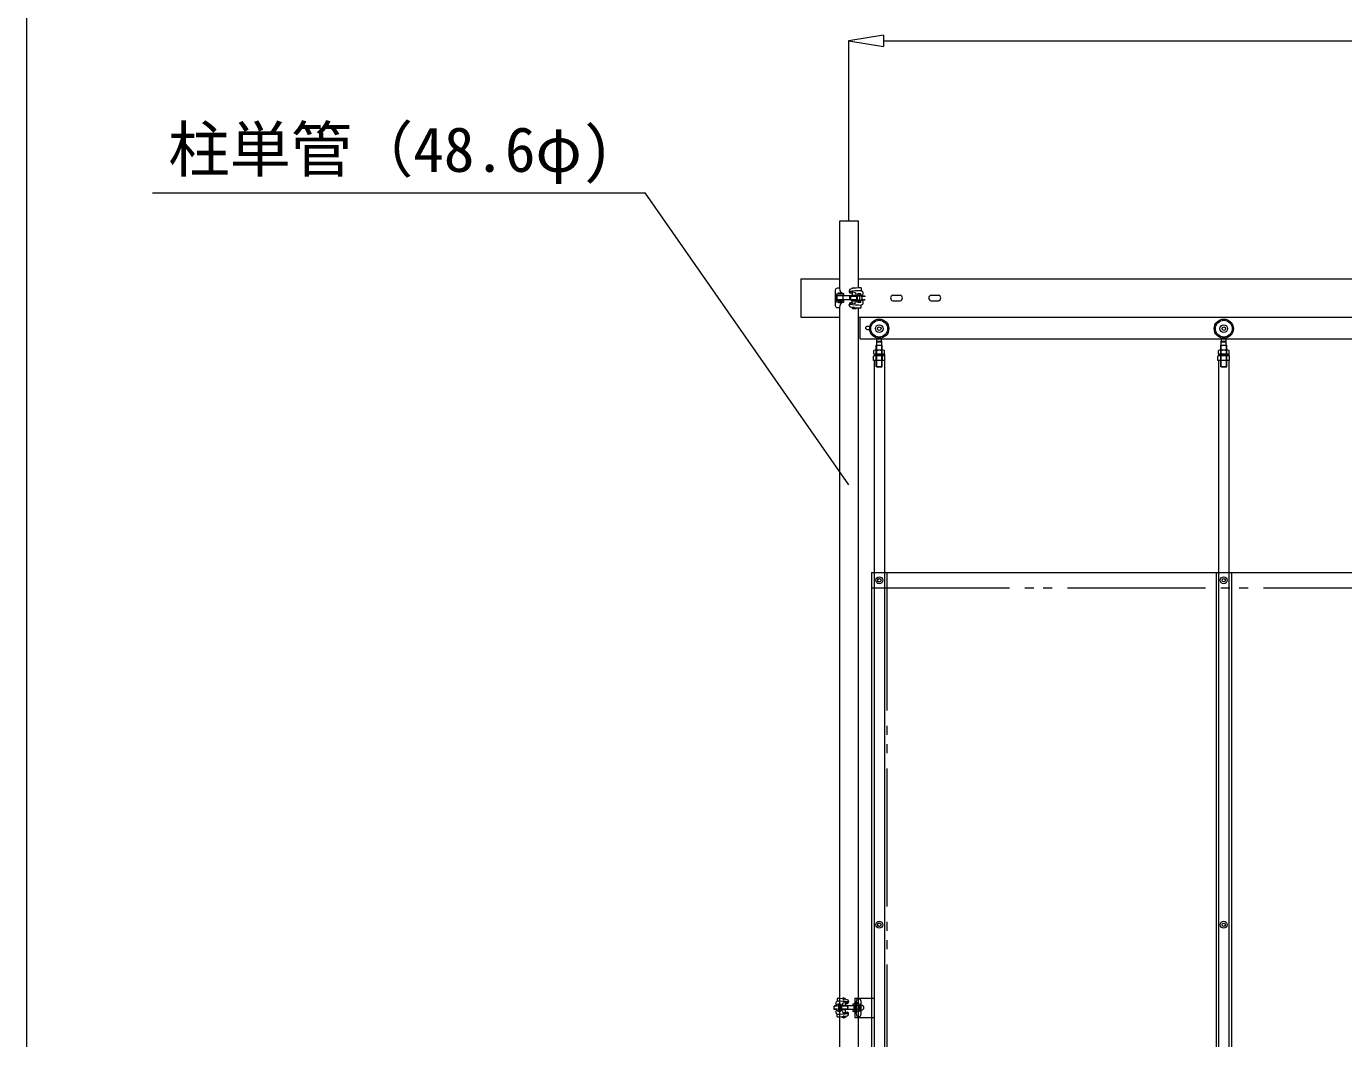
# Model space of a CAD drawing. Units: millimetres, scale not verified. Extents: x -9305 to 9305, y -6415 to 6415.
# Drawn here: x -9305 to -5863, y -870 to 1774 of the extents above; entities that cross this region are included whole.
import ezdxf
from ezdxf.enums import TextEntityAlignment as Align

# ---------------------------------------------------------------- set-up
doc = ezdxf.new("R2010")
doc.units = ezdxf.units.MM
doc.header["$LTSCALE"] = 40
doc.linetypes.add('DOUBLE_CHAIN2', pattern=[12.8, 9, -1, 0.6, -0.6, 0.6, -1])
for name, color, linetype, lineweight in [('0-4_CLGS-54', 134, 'Continuous', 18), ('0-7_TEXT', 134, 'Continuous', 18), ('0-9_図面枠', 134, 'Continuous', 18), ('0-A_寸法', 134, 'Continuous', 18)]:
    doc.layers.add(name, color=color, linetype=linetype, lineweight=lineweight)
doc.styles.add('ＭＳ ゴシック', font='')
doc.styles.get('ＭＳ ゴシック').set_extended_font_data('MS Gothic')

msp = doc.modelspace()

# ---------------------------------------------------------------- linework, layer by layer
at = {"layer": '0-4_CLGS-54'}
for p, q in [((-7179.84, 1090.39), (-7179.84, 1266.23)), ((-7179.84, 1266.23), (-7131.24, 1266.23)), ((-7131.24, 1266.23), (-7131.24, 1091.28)), ((-7281.54, 1115.09), (-7281.54, 1015.09)), ((-7281.54, 1115.09), (-7179.84, 1115.09)), ((-7131.24, 1115.09), (-1829.86, 1115.09)), ((-7191.3, 1084.89), (-7191.3, 1045.29)), ((-7187.78, 1059.58), (-7187.78, 1070.59)), ((-7169.3, 1076.09), (-7186.92, 1075.2)), ((-7169.13, 1072.57), (-7186.74, 1071.69)), ((-7186.14, 1059.58), (-7186.14, 1070.59)), ((-7135.8, 1070.59), (-7186.14, 1070.59)), ((-7180.3, 1090.39), (-7185.8, 1090.39)), ((-7181.96, 1075.89), (-7181.96, 1075.45)), ((-7181.96, 1070.59), (-7181.96, 1071.93)), ((-7175.36, 1070.59), (-7175.36, 1072.26)), ((-7169.13, 1072.57), (-7169.3, 1076.09)), ((-7155.22, 1083.79), (-7155.22, 1081.93)), ((-7153.98, 1069.49), (-7135.96, 1069.49)), ((-7153.05, 1070.58), (-7153.93, 1069.48)), ((-7149.12, 1080.51), (-7153.4, 1081.27)), ((-7147.3, 1076.84), (-7151.58, 1077.6)), ((-7141.93, 1079.25), (-7149.12, 1080.51)), ((-7147.3, 1078.35), (-7147.3, 1071.69)), ((-7147.3, 1071.69), (-7136.47, 1071.69)), ((-7146.02, 1072.44), (-7127.06, 1072.44)), ((-7136.47, 1071.69), (-7136.48, 1072.78)), ((-7134.52, 1070.59), (-7127.84, 1070.61)), ((-7124.84, 1076.08), (-7132.91, 1076.1)), ((-7124.84, 1076.08), (-7123.5, 1074.2)), ((-7124.3, 1069.49), (-7115.28, 1069.49)), ((-7123.44, 1070.59), (-7114.22, 1070.59)), ((-7123.32, 1091.21), (-7123.32, 1083.95)), ((-7114.22, 1070.59), (-7113.16, 1069.1)), ((-7041.02, 1072.44), (-7022.06, 1072.44)), ((-6941.02, 1072.44), (-6922.06, 1072.44)), ((-7186.92, 1054.97), (-7169.3, 1054.09)), ((-7186.74, 1058.48), (-7169.13, 1057.6)), ((-7135.72, 1059.58), (-7186.14, 1059.58)), ((-7185.8, 1039.79), (-7180.3, 1039.79)), ((-7181.96, 1058.24), (-7181.96, 1059.59)), ((-7181.96, 1054.28), (-7181.96, 1054.72)), ((-7179.84, -3383.34), (-7179.84, 1039.79)), ((-7175.36, 1057.91), (-7175.36, 1059.59)), ((-7175.36, 1054.28), (-7175.36, 1054.39)), ((-7169.3, 1054.09), (-7169.13, 1057.6)), ((-7155.22, 1046.39), (-7155.22, 1048.24)), ((-7153.05, 1059.58), (-7153.93, 1060.69)), ((-7153.93, 1060.69), (-7135.91, 1060.69)), ((-7149.12, 1049.66), (-7153.4, 1048.91)), ((-7147.3, 1053.33), (-7151.58, 1052.58)), ((-7141.93, 1050.92), (-7149.12, 1049.66)), ((-7147.3, 1051.82), (-7147.3, 1058.49)), ((-7147.3, 1058.49), (-7136.47, 1058.49)), ((-7146.02, 1057.74), (-7127.06, 1057.74)), ((-7136.47, 1058.49), (-7136.48, 1057.39)), ((-7136.3, 1037.86), (-7136.3, 1039.22)), ((-7134.57, 1059.62), (-7127.84, 1059.61)), ((-7132.91, 1054.1), (-7124.84, 1054.1)), ((-7131.24, 1038.9), (-7131.24, -3383.34)), ((-7124.83, 1054.08), (-7123.5, 1055.98)), ((-7124.3, 1060.69), (-7115.28, 1060.69)), ((-7123.44, 1059.59), (-7114.22, 1059.59)), ((-7123.32, 1038.96), (-7123.32, 1046.23)), ((-7114.22, 1059.59), (-7113.16, 1061.07)), ((-7041.02, 1057.74), (-7022.06, 1057.74)), ((-6941.02, 1057.74), (-6922.06, 1057.74)), ((-7281.54, 1015.09), (-7179.84, 1015.09)), ((-7131.24, 1015.09), (-1829.86, 1015.09)), ((-7126.54, 958.09), (-7126.54, 1015.09)), ((-7126.54, 958.09), (-1836.56, 958.09)), ((-7084.48, 885.84), (-7084.48, 941.69)), ((-7084.48, 941.69), (-7068.6, 941.69)), ((-7083.23, 884.69), (-7083.23, 941.69)), ((-7083.04, 951.69), (-7069.85, 951.69)), ((-7083.04, 941.69), (-7083.04, 951.69)), ((-7083.04, 950.53), (-7070.04, 950.53)), ((-7082.54, 951.69), (-7082.54, 960.42)), ((-7070.54, 951.69), (-7070.54, 960.42)), ((-7070.04, 941.69), (-7070.04, 951.69)), ((-7069.85, 884.69), (-7069.85, 941.69)), ((-7068.6, 885.84), (-7068.6, 941.69)), ((-6184.38, 885.84), (-6184.38, 941.69)), ((-6184.38, 941.69), (-6168.5, 941.69)), ((-6183.13, 884.69), (-6183.13, 941.69)), ((-6182.94, 951.69), (-6169.75, 951.69)), ((-6182.94, 941.69), (-6182.94, 951.69)), ((-6182.94, 950.53), (-6169.94, 950.53)), ((-6182.44, 951.69), (-6182.44, 960.42)), ((-6170.44, 951.69), (-6170.44, 960.42)), ((-6169.94, 941.69), (-6169.94, 951.69)), ((-6169.75, 884.69), (-6169.75, 941.69)), ((-6168.5, 885.84), (-6168.5, 941.69)), ((-7089.2, 914.35), (-7091.7, 912.9)), ((-7091.7, 901.35), (-7091.7, 912.9)), ((-7061.7, 901.35), (-7091.7, 901.35)), ((-7090.56, 919.35), (-7090.56, 927.3)), ((-7090.2, 918.35), (-7063.2, 918.35)), ((-7090.2, 918.35), (-7090.2, 914.35)), ((-7090.2, 914.35), (-7063.2, 914.35)), ((-7090.14, 901.35), (-7090.14, -3322.61)), ((-7066.29, 928.3), (-7087.39, 928.3)), ((-7066.29, 918.35), (-7087.39, 918.35)), ((-7083.04, 926.69), (-7084.48, 926.69)), ((-7084.2, 912.9), (-7084.2, 901.35)), ((-7083.63, 919.35), (-7083.63, 927.3)), ((-7076.7, 918.35), (-7082.8, 914.45)), ((-7071.7, 918.35), (-7077.8, 914.45)), ((-7070.04, 926.69), (-7068.6, 926.69)), ((-7069.77, 919.35), (-7069.77, 927.3)), ((-7069.19, 912.9), (-7069.19, 901.35)), ((-7061.7, 912.9), (-7064.2, 914.35)), ((-7063.2, 918.35), (-7063.2, 914.35)), ((-7062.94, 901.35), (-7062.94, -3322.61)), ((-7062.84, 919.35), (-7062.84, 927.3)), ((-7061.7, 901.35), (-7061.7, 912.9)), ((-6189.1, 914.35), (-6191.6, 912.9)), ((-6191.6, 901.35), (-6191.6, 912.9)), ((-6161.6, 901.35), (-6191.6, 901.35)), ((-6190.46, 919.35), (-6190.46, 927.3)), ((-6190.1, 918.35), (-6163.1, 918.35)), ((-6190.1, 918.35), (-6190.1, 914.35)), ((-6190.1, 914.35), (-6163.1, 914.35)), ((-6190.04, 901.35), (-6190.04, -3322.61)), ((-6166.19, 928.3), (-6187.29, 928.3)), ((-6166.19, 918.35), (-6187.29, 918.35)), ((-6182.94, 926.69), (-6184.38, 926.69)), ((-6184.1, 912.9), (-6184.1, 901.35)), ((-6183.53, 919.35), (-6183.53, 927.3)), ((-6176.6, 918.35), (-6182.7, 914.45)), ((-6171.6, 918.35), (-6177.7, 914.45)), ((-6169.94, 926.69), (-6168.5, 926.69)), ((-6169.67, 919.35), (-6169.67, 927.3)), ((-6169.09, 912.9), (-6169.09, 901.35)), ((-6161.6, 912.9), (-6164.1, 914.35)), ((-6163.1, 918.35), (-6163.1, 914.35)), ((-6162.84, 901.35), (-6162.84, -3322.61)), ((-6162.74, 919.35), (-6162.74, 927.3)), ((-6161.6, 901.35), (-6161.6, 912.9)), ((-7083.23, 884.69), (-7069.85, 884.69)), ((-7069.85, 884.69), (-7068.6, 885.84)), ((-6183.13, 884.69), (-6169.75, 884.69)), ((-6169.75, 884.69), (-6168.5, 885.84)), ((-7096.54, 347.39), (-4486.44, 347.39)), ((-7096.54, 347.39), (-7096.54, -3292.61)), ((-6196.54, 347.39), (-6196.54, -3292.61)), ((-6156.54, 347.39), (-6156.54, -3292.61)), ((-7195.3, -785.59), (-7195.3, -792.9)), ((-7185.96, -784.24), (-7194.34, -784.24)), ((-7185.18, -785.24), (-7193.38, -785.24)), ((-7186.06, -765.5), (-7186.06, -772.1)), ((-7184.69, -779.26), (-7185.9, -780.96)), ((-7184.69, -779.26), (-7177.35, -779.24)), ((-7175.89, -784.24), (-7181.96, -784.22)), ((-7128.96, -784.24), (-7174.73, -784.24)), ((-7158.2, -785.24), (-7174.58, -785.24)), ((-7174.12, -783.24), (-7174.11, -782.25)), ((-7164.26, -783.24), (-7174.12, -783.24)), ((-7169.26, -769.36), (-7169.26, -762.24)), ((-7169.15, -776.37), (-7162.61, -775.22)), ((-7164.26, -777.19), (-7164.26, -783.24)), ((-7164.26, -778.56), (-7160.38, -777.87)), ((-7162.61, -775.22), (-7158.72, -774.54)), ((-7159.04, -784.24), (-7158.25, -785.25)), ((-7157.07, -772.24), (-7157.07, -773.93)), ((-7144.42, -782.44), (-7144.26, -779.24)), ((-7144.42, -782.44), (-7128.42, -783.24)), ((-7144.26, -779.24), (-7128.26, -780.04)), ((-7140.14, -764.61), (-7090.14, -764.61)), ((-7140.14, -764.61), (-7140.14, -814.61)), ((-7138.76, -784.24), (-7138.76, -782.72)), ((-7135.76, -803.07), (-7135.76, -773.92)), ((-7134.26, -766.24), (-7129.26, -766.24)), ((-7132.76, -779.42), (-7132.76, -779.82)), ((-7132.76, -784.24), (-7132.76, -783.02)), ((-7128.96, -794.25), (-7128.96, -784.24)), ((-7127.46, -794.25), (-7127.46, -784.24)), ((-7124.26, -771.24), (-7124.26, -807.24)), ((-7194.34, -794.24), (-7195.3, -792.9)), ((-7185.96, -794.24), (-7194.34, -794.24)), ((-7185.18, -793.24), (-7193.38, -793.24)), ((-7186.06, -813), (-7186.06, -806.39)), ((-7184.7, -799.25), (-7185.91, -797.52)), ((-7177.35, -799.24), (-7184.69, -799.24)), ((-7175.84, -794.21), (-7181.96, -794.22)), ((-7128.96, -794.25), (-7174.8, -794.25)), ((-7158.25, -793.24), (-7174.63, -793.24)), ((-7174.26, -814), (-7174.26, -812.76)), ((-7174.12, -795.24), (-7174.11, -796.24)), ((-7164.26, -795.24), (-7174.12, -795.24)), ((-7169.26, -817.74), (-7169.26, -809.24)), ((-7169.15, -802.12), (-7162.61, -803.27)), ((-7164.26, -801.3), (-7164.26, -795.24)), ((-7164.26, -799.93), (-7160.38, -800.62)), ((-7162.61, -803.27), (-7158.72, -803.95)), ((-7159.04, -794.25), (-7158.25, -793.24)), ((-7157.07, -806.24), (-7157.07, -804.56)), ((-7128.42, -795.25), (-7144.42, -796.05)), ((-7144.26, -799.24), (-7144.42, -796.05)), ((-7128.26, -798.44), (-7144.26, -799.24)), ((-7140.14, -814.61), (-7090.14, -814.61)), ((-7138.76, -795.76), (-7138.76, -794.24)), ((-7138.76, -799.07), (-7138.76, -798.97)), ((-7129.26, -812.24), (-7134.26, -812.24)), ((-7132.76, -795.46), (-7132.76, -794.24)), ((-7132.76, -799.07), (-7132.76, -798.67))]:
    msp.add_line(p, q, dxfattribs=at)
at = {"layer": '0-4_CLGS-54', "linetype": 'DOUBLE_CHAIN2'}
for p, q in [((-7056.54, 347.39), (-7056.54, -3292.61)), ((-6196.54, 347.39), (-6196.54, -3292.61)), ((-6156.54, 347.39), (-6156.54, -3292.61)), ((-7096.54, 307.39), (-4486.44, 307.39))]:
    msp.add_line(p, q, dxfattribs=at)
at = {"layer": '0-4_CLGS-54'}
for points in [[(-7173.16, 1077.82), (-7173.16, 1076.72), (-7173.98, 1075.89), (-7183.33, 1075.89), (-7184.16, 1076.72), (-7184.16, 1077.82), (-7183.33, 1078.64), (-7173.98, 1078.64)], [(-7173.16, 1054), (-7173.16, 1054.28), (-7184.16, 1054.28), (-7184.16, 1054), (-7183.33, 1053.18), (-7173.98, 1053.18)], [(-7140.76, -777.67), (-7140.76, -778.67), (-7140.02, -779.42), (-7131.52, -779.42), (-7130.76, -778.67), (-7130.76, -777.67), (-7131.52, -776.92), (-7140.02, -776.92)], [(-7140.76, -799.32), (-7140.76, -799.07), (-7130.76, -799.07), (-7130.76, -799.32), (-7131.52, -800.07), (-7140.02, -800.07)]]:
    msp.add_lwpolyline(points, close=True, dxfattribs=at)
for points in [[(-7140.96, 1090.39), (-7147.3, 1090.39), (-7146.2, 1091.49), (-7137.4, 1091.49), (-7136.45, 1090.93)], [(-7140.96, 1039.79), (-7146.48, 1039.79), (-7147.3, 1038.96), (-7147.3, 1037.86), (-7146.48, 1037.04), (-7137.13, 1037.04), (-7136.3, 1037.86)], [(-7083.23, 884.69), (-7084.48, 885.84), (-7068.6, 885.84)], [(-6183.13, 884.69), (-6184.38, 885.84), (-6168.5, 885.84)], [(-7170.04, -766.24), (-7164.26, -766.24), (-7165.26, -765.24), (-7173.26, -765.24), (-7174.13, -765.75)], [(-7170.04, -812.24), (-7165.02, -812.24), (-7164.26, -813), (-7164.26, -814), (-7165.02, -814.74), (-7173.52, -814.74), (-7174.26, -814)]]:
    msp.add_lwpolyline(points, dxfattribs=at)
for centre, radius in [((-7076.54, 984.69), 25), ((-7076.54, 984.69), 22), ((-6176.44, 984.69), 25), ((-6176.44, 984.69), 22), ((-7106.54, 986.59), 5), ((-7076.54, 984.69), 10), ((-7076.54, 984.69), 4.65), ((-6176.44, 984.69), 10), ((-6176.44, 984.69), 4.65), ((-7076.54, 327.39), 9), ((-7076.54, 327.39), 4.75), ((-7076.54, 327.39), 4.5), ((-6176.54, 327.39), 9), ((-6176.54, 327.39), 4.5), ((-7076.54, -572.61), 9), ((-7076.54, -572.61), 4.75), ((-7076.54, -572.61), 4.5), ((-6176.54, -572.61), 9), ((-6176.54, -572.61), 4.5), ((-7124.26, -789.42), 7)]:
    msp.add_circle(centre, radius, dxfattribs=at)
for centre, radius, start, end in [((-7185.8, 1084.89), 5.5, 90, 180), ((-7186.68, 1070.59), 4.62, 92.862, 180), ((-7186.68, 1070.59), 1.1, 92.862, 180), ((-7166.52, 1089.61), 13.81, 176.794, 258.343), ((-7160.56, 1065.09), 11.28, 150.771, 209.229), ((-7150.82, 1083.79), 4.4, 99.411, 180), ((-7153.02, 1083.43), 2.2, 180, 260.017), ((-7150.82, 1081.93), 4.4, 180, 260.017), ((-7075.02, 43.68), 1041.39, 92.659, 94.388), ((-7123.2, 1065.26), 31.06, 172.183, 188.468), ((-7122.51, 1065.26), 31.06, 170.12, 190.535), ((-7144.54, 1065.09), 7.5, 101.415, 258.585), ((-7128.02, 1002.68), 88.66, 86.966, 105.577), ((-7149.5, 1078.35), 2.2, 0, 80.017), ((-7143.08, 1072.75), 6.6, 0.278, 80.017), ((-7105.16, 1065.26), 31.06, 166.425, 193.588), ((-7144.46, 1065.16), 11.33, 330.761, 28.637), ((-7139.38, 1076.73), 7.84, 308.389, 355.348), ((-7143.5, 1065.11), 16.6, 340.649, 19.351), ((-7136.41, 1078.73), 11.88, 316.626, 347.111), ((-7128.54, 1065.09), 7.5, 281.415, 78.585), ((-7122.78, 1083.95), 0.552, 180, 253.628), ((-7124.66, 1077.53), 6.13, 0.612, 73.628), ((-7126.15, 1078.05), 7.64, 298.813, 356.622), ((-7039.54, 1065.09), 7.5, 101.415, 258.585), ((-7023.54, 1065.09), 7.5, 281.415, 78.585), ((-6939.54, 1065.09), 7.5, 101.415, 258.585), ((-6923.54, 1065.09), 7.5, 281.415, 78.585), ((-7186.68, 1059.58), 4.62, 180, 267.138), ((-7185.8, 1045.29), 5.5, 180, 270), ((-7186.68, 1059.58), 1.1, 180, 267.138), ((-7166.52, 1040.56), 13.81, 101.657, 183.206), ((-7150.82, 1048.24), 4.4, 99.983, 180), ((-7153.02, 1046.74), 2.2, 99.983, 180), ((-7150.82, 1046.39), 4.4, 180, 260.589), ((-7115.79, 1318.9), 272.78, 261.986, 268.416), ((-7128.02, 1127.5), 88.66, 254.423, 273.034), ((-7149.5, 1051.82), 2.2, 279.983, 0), ((-7143.08, 1057.42), 6.6, 279.983, 359.722), ((-7137.68, 1054.36), 6.12, 357.566, 59.463), ((-7133.95, 1052.71), 9.22, 8.566, 48.462), ((-7122.78, 1046.23), 0.552, 106.372, 180), ((-7124.66, 1052.64), 6.13, 286.372, 359.388), ((-7126.15, 1052.12), 7.64, 3.378, 61.187), ((-7087.09, 921.84), 6.46, 57.58, 122.42), ((-7087.09, 924.8), 6.46, 237.58, 302.42), ((-7089.33, 904.54), 9.81, 58.521, 89.241), ((-7076.7, 894.11), 20.24, 68.229, 111.771), ((-7076.7, 903.81), 24.49, 73.565, 106.435), ((-7076.7, 942.84), 24.49, 253.565, 286.435), ((-7066.3, 921.8), 6.5, 57.795, 122.205), ((-7066.3, 924.85), 6.5, 237.795, 302.205), ((-7064.07, 904.54), 9.81, 90.759, 121.479), ((-6186.99, 921.84), 6.46, 57.58, 122.42), ((-6186.99, 924.8), 6.46, 237.58, 302.42), ((-6189.23, 904.54), 9.81, 58.521, 89.241), ((-6176.6, 894.11), 20.24, 68.229, 111.771), ((-6176.6, 903.81), 24.49, 73.565, 106.435), ((-6176.6, 942.84), 24.49, 253.565, 286.435), ((-6166.2, 921.8), 6.5, 57.795, 122.205), ((-6166.2, 924.85), 6.5, 237.795, 302.205), ((-6163.97, 904.54), 9.81, 90.759, 121.479), ((-7183.5, -777.46), 6.94, 183.378, 241.187), ((-7184.85, -777.93), 5.57, 106.372, 179.388), ((-7186.56, -772.1), 0.5, 286.372, 0), ((-7181.8, -845.98), 80.6, 74.423, 93.034), ((-7229.98, -1717.8), 946.72, 85.612, 87.341), ((-7174.17, -776.84), 10.8, 192.889, 223.374), ((-7167.73, -789.22), 15.09, 160.649, 199.351), ((-7171.47, -778.66), 7.12, 184.652, 231.611), ((-7166.85, -789.18), 10.3, 151.363, 209.239), ((-7202.58, -789.08), 28.24, 346.412, 13.575), ((-7168.11, -782.28), 6, 99.983, 179.722), ((-7162.26, -777.19), 2, 99.983, 180), ((-7161.07, -772.24), 4, 0, 80.589), ((-7161.07, -773.93), 4, 279.983, 0), ((-7186.81, -789.08), 28.24, 349.465, 9.88), ((-7159.07, -772.56), 2, 279.983, 0), ((-7186.18, -789.08), 28.24, 351.532, 7.817), ((-7146.8, -766.95), 12.56, 281.657, 3.206), ((-7152.22, -789.24), 10.25, 330.771, 29.229), ((-7129.26, -771.24), 5, 0, 90), ((-7128.46, -784.24), 1, 0, 87.138), ((-7128.46, -784.24), 4.2, 0, 87.138), ((-7124.03, -781.82), 1, 90, 180), ((-7183.5, -801.03), 6.94, 118.813, 176.622), ((-7184.85, -800.56), 5.57, 180.612, 253.628), ((-7186.56, -806.39), 0.5, 0, 73.628), ((-7192.92, -558.5), 247.98, 271.584, 278.014), ((-7181.8, -732.51), 80.6, 266.966, 285.577), ((-7176.41, -800.5), 8.38, 131.538, 171.434), ((-7173.02, -799), 5.56, 120.537, 182.434), ((-7168.11, -796.21), 6, 180.278, 260.017), ((-7162.26, -801.3), 2, 180, 260.017), ((-7161.07, -806.24), 4, 279.411, 0), ((-7161.07, -804.56), 4, 0, 80.017), ((-7159.07, -805.92), 2, 0, 80.017), ((-7146.8, -811.54), 12.56, 356.794, 78.343), ((-7129.26, -807.24), 5, 270, 0), ((-7128.46, -794.25), 1, 272.862, 0), ((-7128.46, -794.25), 4.2, 272.862, 0), ((-7124.03, -799.82), 1, 180, 270)]:
    msp.add_arc(centre, radius, start, end, dxfattribs=at)
at = {"layer": '0-7_TEXT'}
for p in [(-8975.1, 1339.42), (-7155.69, 576.75)]:
    msp.add_line(p, (-7687.82, 1339.42), dxfattribs=at)
at = {"layer": '0-9_図面枠'}
msp.add_lwpolyline([(-9304.61, -6414.98), (9304.61, -6414.98), (9304.61, 6414.98), (-9304.61, 6414.98)], close=True, dxfattribs=at)
at = {"layer": '0-A_寸法'}
for p, q in [((-7065.54, 1751.6), (-7155.54, 1736.6)), ((-7155.54, 1268.23), (-7155.54, 1737.6)), ((-7155.54, 1736.6), (-7065.54, 1721.6)), ((-7065.54, 1751.6), (-7065.54, 1721.6)), ((-7065.54, 1736.6), (-1895.56, 1736.6))]:
    msp.add_line(p, q, dxfattribs=at)

# ---------------------------------------------------------------- texts
at = {"layer": '0-7_TEXT', "style": 'ＭＳ ゴシック'}
msp.add_text('柱単管（48.6φ)', height=117.3, dxfattribs=at).set_placement((-8933.78, 1359.17), align=Align.BOTTOM_LEFT)

doc.saveas('drawing.dxf')
